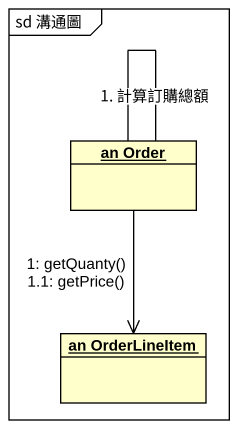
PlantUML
@startuml
mainframe sd 溝通圖
hide circle
hide empty members
object "an Order" as an_Order
object "an OrderLineItem" as an_OrderLineItem
an_Order -- an_Order : 1. 計算訂購總額
an_Order --> an_OrderLineItem : 1: getQuanty()\n1.1: getPrice()
@enduml
